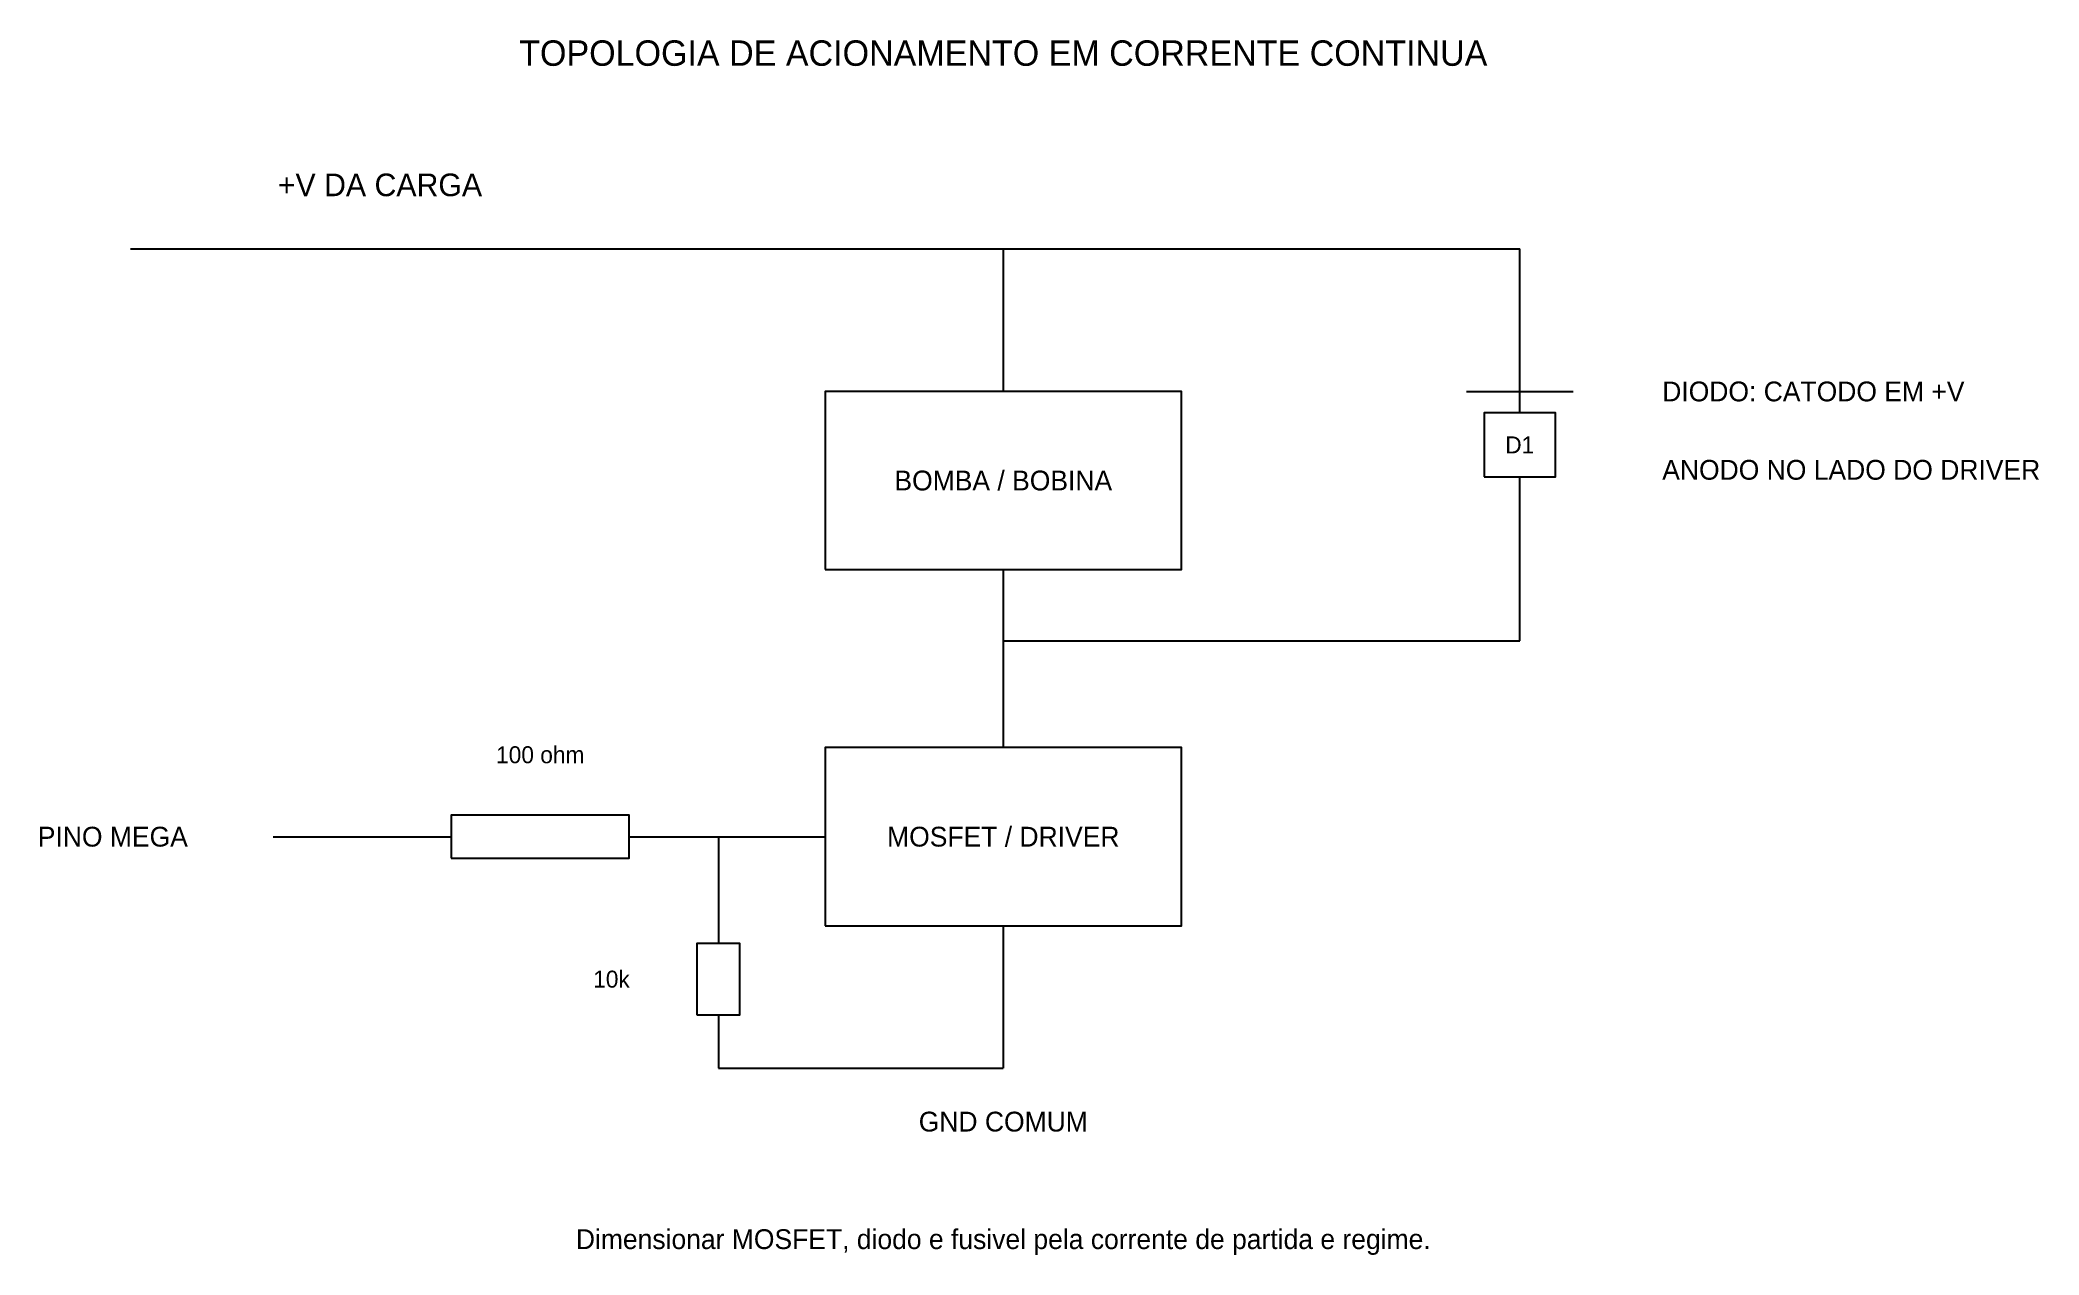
# Model space of a CAD drawing. Header units: millimetres. Extents: x 5 to 566, y -52 to 289.
import ezdxf
from ezdxf.enums import TextEntityAlignment as Align

# ---------------------------------------------------------------- set-up
doc = ezdxf.new("R2010")
doc.units = ezdxf.units.MM
for name, color, linetype in [('POTENCIA', 8, 'Continuous'), ('SINAIS', 8, 'Continuous'), ('SISTEMAS', 8, 'Continuous'), ('TEXTO', 8, 'Continuous')]:
    doc.layers.add(name, color=color, linetype=linetype)

msp = doc.modelspace()

# ---------------------------------------------------------------- linework, layer by layer
at = {"layer": 'POTENCIA'}
for p, q in [((30, 230), (420, 230)), ((275, 230), (275, 190)), ((420, 184), (420, 230)), ((405, 190), (435, 190)), ((420, 120), (420, 166)), ((275, 140), (275, 90)), ((275, 120), (420, 120)), ((275, 40), (275, 0))]:
    msp.add_line(p, q, dxfattribs=at)
for points in [[(225, 140), (325, 140), (325, 190), (225, 190)], [(410, 166), (430, 166), (430, 184), (410, 184)]]:
    msp.add_lwpolyline(points, close=True, dxfattribs=at)
at = {"layer": 'SINAIS'}
for p, q in [((70, 65), (120, 65)), ((170, 65), (225, 65)), ((195, 65), (195, 35)), ((195, 15), (195, 0)), ((195, 0), (275, 0))]:
    msp.add_line(p, q, dxfattribs=at)
for points in [[(120, 59), (170, 59), (170, 71), (120, 71)], [(189, 15), (201, 15), (201, 35), (189, 35)]]:
    msp.add_lwpolyline(points, close=True, dxfattribs=at)
at = {"layer": 'SISTEMAS'}
msp.add_lwpolyline([(225, 40), (325, 40), (325, 90), (225, 90)], close=True, dxfattribs=at)

# ---------------------------------------------------------------- texts
at = {"layer": 'POTENCIA'}
msp.add_text('+V DA CARGA', height=6.3517, dxfattribs=at).set_placement((100, 248), align=Align.MIDDLE_CENTER)
at = {"layer": 'TEXTO'}
for s, height, p in [('TOPOLOGIA DE ACIONAMENTO EM CORRENTE CONTINUA', 7.1457, (275, 285)), ('D1', 4.764, (420, 175)), ('BOMBA / BOBINA', 5.5577, (275, 165)), ('100 ohm', 4.764, (145, 88)), ('PINO MEGA', 5.558, (25, 65)), ('MOSFET / DRIVER', 5.5577, (275, 65)), ('10k', 4.764, (165, 25)), ('GND COMUM', 5.558, (275, -15)), ('Dimensionar MOSFET, diodo e fusivel pela corrente de partida e regime.', 5.5577, (275, -48))]:
    msp.add_text(s, height=height, dxfattribs=at).set_placement(p, align=Align.MIDDLE_CENTER)
for s, p in [('DIODO: CATODO EM +V', (460, 190)), ('ANODO NO LADO DO DRIVER', (460, 168))]:
    msp.add_text(s, height=5.5577, dxfattribs=at).set_placement(p, align=Align.MIDDLE_LEFT)

doc.saveas('drawing.dxf')
